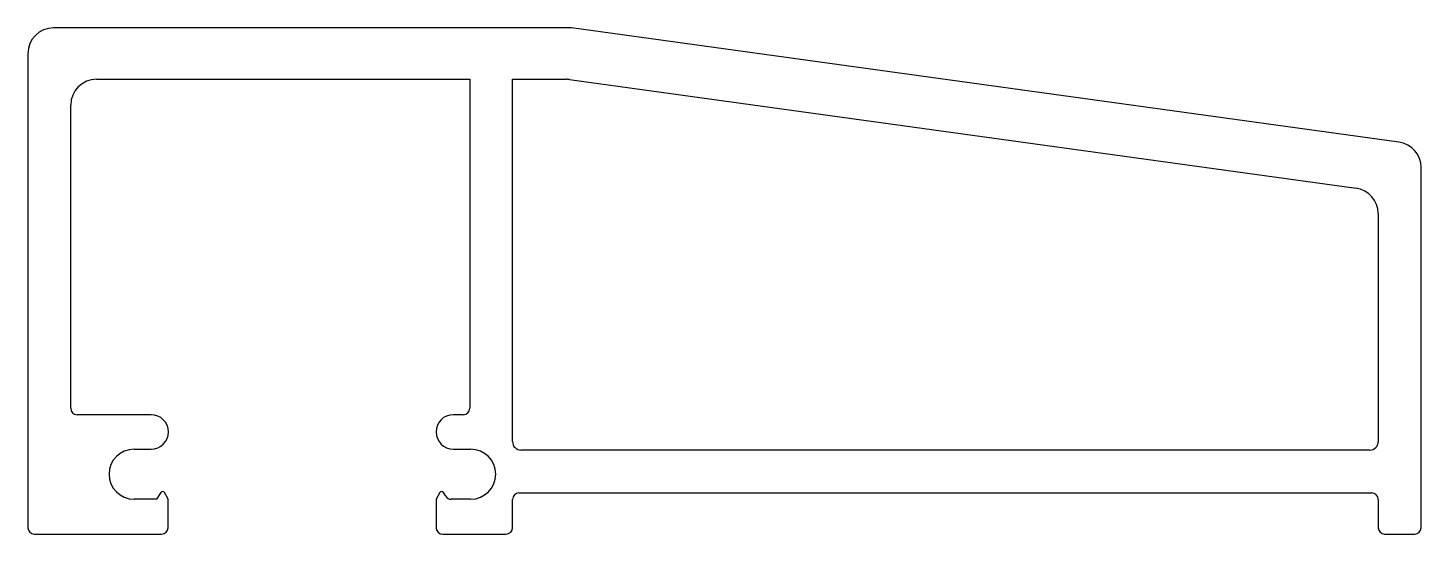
# Model space of a CAD drawing. Extents: x -33.8 to 48.8, y 0.1 to 30.1.
import ezdxf

# ---------------------------------------------------------------- set-up
doc = ezdxf.new("R2010")
doc.units = 0
doc.layers.get('0').update_dxf_attribs({"linetype": 'CONTINUOUS'})

msp = doc.modelspace()

# ---------------------------------------------------------------- linework, layer by layer
at = {"linetype": 'CONTINUOUS'}
for p, q in [((-1.581, 30.126), (-32.263, 30.126)), ((47.45, 23.358), (-1.581, 30.126)), ((-33.787, 28.602), (-33.787, 0.509)), ((-29.723, 27.078), (-7.609, 27.078)), ((-7.609, 27.078), (-7.609, 7.584)), ((-31.247, 19.191), (-31.247, 25.554)), ((48.766, 0.509), (48.766, 21.848)), ((-31.247, 16.848), (-31.247, 19.191)), ((-31.247, 7.584), (-31.247, 16.848)), ((-26.484, 7.204), (-30.867, 7.204)), ((-7.989, 7.204), (-8.58, 7.204)), ((-27.495, 5.162), (-26.484, 5.162)), ((-8.58, 5.162), (-7.551, 5.162)), ((-25.914, 2.596), (-26.17, 2.195)), ((-25.481, 2.195), (-25.696, 2.589)), ((-9.386, 2.589), (-9.601, 2.195)), ((-9.024, 2.372), (-9.167, 2.596)), ((-4.689, 2.566), (45.842, 2.566)), ((-26.17, 2.195), (-27.495, 2.195)), ((-25.481, 0.509), (-25.481, 2.195)), ((-9.601, 2.195), (-9.601, 0.509)), ((-7.551, 2.195), (-8.703, 2.195)), ((-5.069, 0.509), (-5.069, 2.186)), ((46.222, 2.186), (46.222, 0.509)), ((-33.407, 0.129), (-25.861, 0.129)), ((-9.203, 0.129), (-5.449, 0.129)), ((46.602, 0.129), (48.386, 0.129))]:
    msp.add_line(p, q, dxfattribs=at)
for p, q in [((-5.069, 5.609), (-5.069, 27.078)), ((-5.069, 27.078), (-1.895, 27.078)), ((-1.687, 27.064), (44.907, 20.632)), ((46.222, 19.122), (46.222, 5.609)), ((45.722, 5.109), (-4.569, 5.109))]:
    msp.add_line(p, q)
for centre, radius, start, end in [((-32.263, 28.602), 1.524, 90, 180), ((-29.723, 25.554), 1.524, 90, 180), ((47.242, 21.848), 1.524, 360, 82.14056), ((-30.867, 7.584), 0.38, 180, 270), ((-7.989, 7.584), 0.38, 270, 0), ((-26.484, 6.183), 1.021, 0, 90), ((-8.58, 6.183), 1.021, 90, 180), ((-26.484, 6.183), 1.021, 270, 360), ((-8.58, 6.183), 1.021, 180, 270), ((-27.495, 3.679), 1.484, 90, 270), ((-7.551, 3.679), 1.484, 0, 90), ((-7.551, 3.679), 1.484, 270, 360), ((-25.807, 2.528), 0.127, 28.61046, 147.52881), ((-9.274, 2.528), 0.127, 32.47119, 151.38954), ((-4.689, 2.186), 0.38, 90, 180), ((45.842, 2.186), 0.38, 0, 90), ((-8.703, 2.576), 0.381, 212.47119, 270), ((-33.407, 0.509), 0.38, 180, 270), ((-25.861, 0.509), 0.38, 270, 360), ((-9.212, 0.517), 0.389, 181.30912, 271.30912), ((-5.449, 0.509), 0.38, 270, 360), ((46.602, 0.509), 0.38, 180, 270), ((48.386, 0.509), 0.38, 270, 0)]:
    msp.add_arc(centre, radius, start, end, dxfattribs=at)
for centre, radius, start, end in [((-1.895, 25.554), 1.524, 82.14056, 90), ((44.698, 19.122), 1.524, 0, 82.14056), ((-4.569, 5.609), 0.5, 180, 270), ((45.722, 5.609), 0.5, 270, 360)]:
    msp.add_arc(centre, radius, start, end)

doc.saveas('drawing.dxf')
